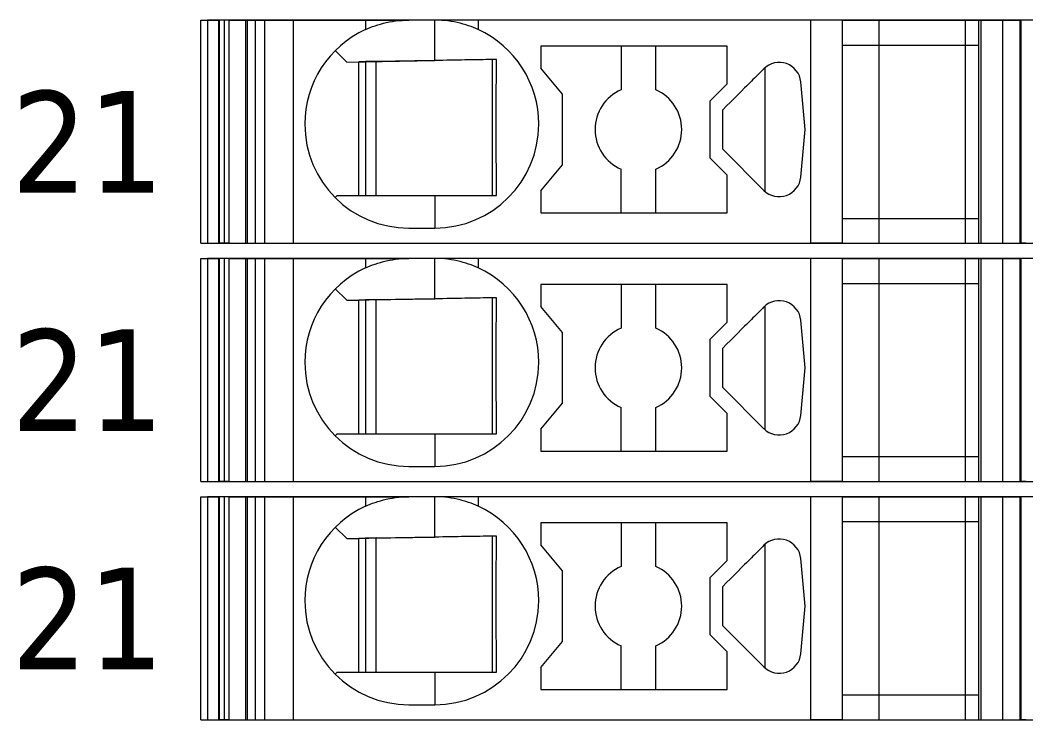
# Model space of a CAD drawing. Header units: millimetres. Extents: x 0 to 1680, y 0 to 1188.
# Drawn here: x 868.68 to 891.89, y 380.35 to 396.5 of the extents above; entities that cross this region are included whole.
import ezdxf
from ezdxf.enums import TextEntityAlignment as Align

# ---------------------------------------------------------------- set-up
doc = ezdxf.new("R2010")
doc.units = ezdxf.units.MM
for name, color, linetype, lineweight in [('EPLAN309', 5, 'Continuous', 5), ('EPLAN493', 5, 'Continuous', 5), ('MAIN-1', 7, 'Continuous', 5), ('MAIN-2', 7, 'Continuous', 5)]:
    doc.layers.add(name, color=color, linetype=linetype, lineweight=lineweight)
doc.styles.add('Tahoma', font='')
doc.styles.get('Tahoma').set_extended_font_data('Tahoma')

# ---------------------------------------------------------------- blocks, each defined once
blk = doc.blocks.new('EPLSYM_LibrarySPECIAL_Symbol12_Variant0_Placement8_16')
at = {"layer": 'EPLAN309', "lineweight": 13, "ltscale": 16}
blk.add_lwpolyline([(0, -5.15), (68.15, -5.15), (68.15, 0), (0, 0)], close=True, dxfattribs=at)
at = {"layer": 'EPLAN493', "color": 5, "style": 'Tahoma'}
blk.add_attdef('17_20450', text='', height=2.3478, dxfattribs=at).set_placement((0, -21.83478), align=Align.MIDDLE_RIGHT)
blk = doc.blocks.new('EPLSYM_LibrarySPECIAL_Symbol12_Variant0_Placement8_17')
at = {"layer": 'EPLAN309', "lineweight": 13, "ltscale": 16}
blk.add_lwpolyline([(0, -5.15), (68.15, -5.15), (68.15, 0), (0, 0)], close=True, dxfattribs=at)
at = {"layer": 'EPLAN493', "color": 5, "style": 'Tahoma'}
blk.add_attdef('17_20450', text='', height=2.3478, dxfattribs=at).set_placement((0, -21.83478), align=Align.MIDDLE_RIGHT)
blk = doc.blocks.new('EPLSYM_LibrarySPECIAL_Symbol12_Variant0_Placement8_18')
at = {"layer": 'EPLAN309', "lineweight": 13, "ltscale": 16}
blk.add_lwpolyline([(0, -5.15), (68.15, -5.15), (68.15, 0), (0, 0)], close=True, dxfattribs=at)
at = {"layer": 'EPLAN493', "color": 5, "style": 'Tahoma'}
blk.add_attdef('17_20450', text='', height=2.3478, dxfattribs=at).set_placement((0, -21.83478), align=Align.MIDDLE_RIGHT)

msp = doc.modelspace()

# ---------------------------------------------------------------- linework, layer by layer
at = {"layer": 'MAIN-1'}
for p, q in [((872.85, 396.5), (873.284, 396.5)), ((872.85, 391.35), (872.85, 396.5)), ((873.393, 396.5), (873.284, 396.5)), ((873.284, 391.35), (873.284, 396.5)), ((873.501, 396.5), (873.393, 396.5)), ((873.393, 391.35), (873.393, 396.5)), ((873.501, 396.5), (876.65, 396.5)), ((873.501, 391.35), (873.501, 396.5)), ((876.65, 396.5), (877.65, 396.5)), ((876.65, 396.5), (876.65, 396.282)), ((876.65, 396.282), (876.702, 396.305)), ((876.702, 396.305), (876.756, 396.327)), ((876.756, 396.327), (876.813, 396.349)), ((876.813, 396.349), (876.872, 396.37)), ((876.872, 396.37), (876.933, 396.39)), ((876.933, 396.39), (876.997, 396.409)), ((876.997, 396.409), (877.063, 396.427)), ((877.063, 396.427), (877.131, 396.443)), ((877.131, 396.443), (877.201, 396.458)), ((877.201, 396.458), (877.272, 396.47)), ((877.272, 396.47), (877.346, 396.481)), ((877.346, 396.481), (877.421, 396.489)), ((877.421, 396.489), (877.497, 396.495)), ((877.497, 396.495), (877.573, 396.499)), ((877.573, 396.499), (877.65, 396.5)), ((878.25, 396.5), (877.65, 396.5)), ((878.327, 396.499), (878.25, 396.5)), ((879.25, 396.5), (878.25, 396.5)), ((878.25, 395.568), (878.25, 396.5)), ((878.403, 396.495), (878.327, 396.499)), ((878.479, 396.489), (878.403, 396.495)), ((878.554, 396.481), (878.479, 396.489)), ((878.628, 396.47), (878.554, 396.481)), ((878.699, 396.458), (878.628, 396.47)), ((878.769, 396.443), (878.699, 396.458)), ((878.837, 396.427), (878.769, 396.443)), ((878.903, 396.409), (878.837, 396.427)), ((878.967, 396.39), (878.903, 396.409)), ((879.028, 396.37), (878.967, 396.39)), ((879.087, 396.349), (879.028, 396.37)), ((879.144, 396.327), (879.087, 396.349)), ((879.198, 396.305), (879.144, 396.327)), ((879.25, 396.282), (879.198, 396.305)), ((886.932, 396.5), (879.25, 396.5)), ((879.25, 396.5), (879.25, 396.282)), ((887.65, 396.5), (886.932, 396.5)), ((886.932, 391.35), (886.932, 396.5)), ((887.65, 396.5), (890.8, 396.5)), ((887.65, 396.5), (887.65, 391.35)), ((890.8, 396.5), (891.35, 396.5)), ((890.8, 396.5), (890.8, 391.35)), ((891.35, 396.5), (891.784, 396.5)), ((891.35, 396.5), (891.35, 391.35)), ((891.893, 396.5), (891.784, 396.5)), ((891.784, 391.35), (891.784, 396.5)), ((880.7, 395.9), (880.7, 395.389)), ((885, 395.9), (880.7, 395.9)), ((882.55, 395.9), (882.55, 394.892)), ((883.35, 394.892), (883.35, 395.9)), ((885, 395.029), (885, 395.9)), ((887.65, 395.925), (890.8, 395.925)), ((875.953, 395.797), (876.217, 395.533)), ((879.09, 395.582), (879.017, 395.581)), ((879.16, 395.584), (879.09, 395.582)), ((879.229, 395.585), (879.16, 395.584)), ((879.297, 395.586), (879.229, 395.585)), ((879.363, 395.587), (879.297, 395.586)), ((879.428, 395.588), (879.363, 395.587)), ((879.491, 395.589), (879.428, 395.588)), ((879.554, 395.59), (879.491, 395.589)), ((879.615, 395.591), (879.554, 395.59)), ((879.579, 392.45), (879.579, 395.591)), ((879.676, 395.592), (879.615, 395.591)), ((879.676, 395.522), (879.676, 395.592)), ((876.217, 395.533), (878.25, 395.568)), ((876.5, 392.45), (876.5, 395.538)), ((876.65, 395.54), (876.65, 392.45)), ((876.9, 392.45), (876.9, 395.545)), ((878.345, 395.57), (878.25, 395.568)), ((878.438, 395.571), (878.345, 395.57)), ((878.53, 395.573), (878.438, 395.571)), ((878.618, 395.575), (878.53, 395.573)), ((878.703, 395.576), (878.618, 395.575)), ((878.786, 395.577), (878.703, 395.576)), ((878.865, 395.579), (878.786, 395.577)), ((878.943, 395.58), (878.865, 395.579)), ((879.017, 395.581), (878.943, 395.58)), ((879.673, 395.303), (879.674, 395.377)), ((879.674, 395.377), (879.675, 395.45)), ((879.675, 395.45), (879.676, 395.522)), ((881.2, 394.793), (880.7, 395.389)), ((885.846, 395.379), (885.815, 395.347)), ((885.867, 395.398), (885.867, 392.552)), ((879.671, 395.07), (879.672, 395.149)), ((879.672, 395.149), (879.673, 395.227)), ((879.673, 395.227), (879.673, 395.303)), ((885.594, 395.126), (885.558, 395.09)), ((885.627, 395.159), (885.594, 395.126)), ((885.658, 395.191), (885.627, 395.159)), ((885.69, 395.222), (885.658, 395.191)), ((885.721, 395.253), (885.69, 395.222)), ((885.752, 395.285), (885.721, 395.253)), ((885.784, 395.316), (885.752, 395.285)), ((885.815, 395.347), (885.784, 395.316)), ((879.669, 394.817), (879.67, 394.904)), ((879.67, 394.988), (879.671, 395.07)), ((879.67, 394.904), (879.67, 394.988)), ((884.6, 394.629), (885, 395.029)), ((885.402, 394.934), (885.323, 394.856)), ((885.443, 394.975), (885.402, 394.934)), ((885.483, 395.015), (885.443, 394.975)), ((885.521, 395.053), (885.483, 395.015)), ((885.558, 395.09), (885.521, 395.053)), ((886.802, 393.975), (886.698, 395.072)), ((879.668, 394.632), (879.669, 394.726)), ((879.669, 394.726), (879.669, 394.817)), ((881.2, 393.157), (881.2, 394.793)), ((885.158, 394.69), (885.072, 394.604)), ((885.242, 394.774), (885.158, 394.69)), ((885.323, 394.856), (885.242, 394.774)), ((879.667, 394.431), (879.668, 394.534)), ((879.667, 394.324), (879.667, 394.431)), ((879.668, 394.534), (879.668, 394.632)), ((884.6, 394.629), (884.6, 393.321)), ((884.986, 394.518), (884.9, 394.432)), ((884.9, 394.302), (884.9, 394.432)), ((885.072, 394.604), (884.986, 394.518)), ((879.667, 394.213), (879.667, 394.324)), ((879.667, 394.1), (879.667, 394.213)), ((884.9, 394.171), (884.9, 394.302)), ((879.667, 393.979), (879.667, 394.1)), ((879.667, 393.861), (879.667, 393.979)), ((884.9, 394.04), (884.9, 394.171)), ((884.9, 393.91), (884.9, 394.04)), ((886.698, 392.878), (886.802, 393.975)), ((879.667, 393.747), (879.667, 393.861)), ((879.668, 393.638), (879.667, 393.747)), ((884.9, 393.779), (884.9, 393.91)), ((884.9, 393.648), (884.9, 393.779)), ((879.668, 393.534), (879.668, 393.638)), ((879.669, 393.434), (879.668, 393.534)), ((884.9, 393.518), (884.9, 393.648)), ((884.9, 393.518), (885.846, 392.571)), ((879.669, 393.339), (879.669, 393.434)), ((879.67, 393.248), (879.669, 393.339)), ((885, 392.921), (884.6, 393.321)), ((879.671, 393.159), (879.67, 393.248)), ((879.672, 393.073), (879.671, 393.159)), ((879.672, 392.99), (879.672, 393.073)), ((880.7, 392.561), (881.2, 393.157)), ((882.55, 392.05), (882.55, 393.058)), ((883.35, 392.05), (883.35, 393.058)), ((879.673, 392.908), (879.672, 392.99)), ((879.674, 392.829), (879.673, 392.908)), ((879.675, 392.75), (879.674, 392.829)), ((885, 392.05), (885, 392.921)), ((879.676, 392.674), (879.675, 392.75)), ((879.676, 392.598), (879.676, 392.674)), ((879.677, 392.524), (879.676, 392.598)), ((876, 392.45), (875.953, 392.403)), ((876, 392.45), (878.25, 392.45)), ((878.25, 392.45), (878.342, 392.45)), ((878.25, 392.45), (878.25, 391.7)), ((878.342, 392.45), (878.433, 392.45)), ((878.433, 392.45), (878.523, 392.45)), ((878.523, 392.45), (878.61, 392.45)), ((878.61, 392.45), (878.695, 392.45)), ((878.695, 392.45), (878.778, 392.45)), ((878.778, 392.45), (878.858, 392.45)), ((878.858, 392.45), (878.936, 392.45)), ((878.936, 392.45), (879.011, 392.45)), ((879.011, 392.45), (879.085, 392.45)), ((879.085, 392.45), (879.157, 392.45)), ((879.157, 392.45), (879.226, 392.45)), ((879.226, 392.45), (879.295, 392.45)), ((879.295, 392.45), (879.361, 392.45)), ((879.361, 392.45), (879.427, 392.45)), ((879.427, 392.45), (879.491, 392.45)), ((879.491, 392.45), (879.555, 392.45)), ((879.555, 392.45), (879.617, 392.45)), ((879.617, 392.45), (879.678, 392.45)), ((879.678, 392.45), (879.677, 392.524)), ((880.7, 392.561), (880.7, 392.05)), ((880.7, 392.05), (885, 392.05)), ((887.65, 391.925), (890.8, 391.925)), ((877.65, 391.7), (878.25, 391.7)), ((872.85, 391.35), (873.284, 391.35)), ((873.393, 391.35), (873.284, 391.35)), ((873.501, 391.35), (873.393, 391.35)), ((873.501, 391.35), (886.932, 391.35)), ((887.65, 391.35), (886.932, 391.35)), ((887.65, 391.35), (890.8, 391.35)), ((890.8, 391.35), (891.35, 391.35)), ((891.35, 391.35), (891.784, 391.35)), ((891.893, 391.35), (891.784, 391.35)), ((872.85, 391), (873.284, 391)), ((872.85, 385.85), (872.85, 391)), ((873.393, 391), (873.284, 391)), ((873.284, 385.85), (873.284, 391)), ((873.501, 391), (873.393, 391)), ((873.393, 385.85), (873.393, 391)), ((873.501, 391), (876.65, 391)), ((873.501, 385.85), (873.501, 391)), ((876.65, 391), (877.65, 391)), ((876.65, 391), (876.65, 390.782)), ((877.063, 390.927), (877.131, 390.943)), ((877.131, 390.943), (877.201, 390.958)), ((877.201, 390.958), (877.272, 390.97)), ((877.272, 390.97), (877.346, 390.981)), ((877.346, 390.981), (877.421, 390.989)), ((877.421, 390.989), (877.497, 390.995)), ((877.497, 390.995), (877.573, 390.999)), ((877.573, 390.999), (877.65, 391)), ((878.25, 391), (877.65, 391)), ((878.327, 390.999), (878.25, 391)), ((879.25, 391), (878.25, 391)), ((878.25, 390.068), (878.25, 391)), ((878.403, 390.995), (878.327, 390.999)), ((878.479, 390.989), (878.403, 390.995)), ((878.554, 390.981), (878.479, 390.989)), ((878.628, 390.97), (878.554, 390.981)), ((878.699, 390.958), (878.628, 390.97)), ((878.769, 390.943), (878.699, 390.958)), ((878.837, 390.927), (878.769, 390.943)), ((886.932, 391), (879.25, 391)), ((879.25, 391), (879.25, 390.782)), ((887.65, 391), (886.932, 391)), ((886.932, 385.85), (886.932, 391)), ((887.65, 391), (890.8, 391)), ((887.65, 391), (887.65, 385.85)), ((890.8, 391), (891.35, 391)), ((890.8, 391), (890.8, 385.85)), ((891.35, 391), (891.784, 391)), ((891.35, 391), (891.35, 385.85)), ((891.893, 391), (891.784, 391)), ((891.784, 385.85), (891.784, 391)), ((876.65, 390.782), (876.702, 390.805)), ((876.702, 390.805), (876.756, 390.827)), ((876.756, 390.827), (876.813, 390.849)), ((876.813, 390.849), (876.872, 390.87)), ((876.872, 390.87), (876.933, 390.89)), ((876.933, 390.89), (876.997, 390.909)), ((876.997, 390.909), (877.063, 390.927)), ((878.903, 390.909), (878.837, 390.927)), ((878.967, 390.89), (878.903, 390.909)), ((879.028, 390.87), (878.967, 390.89)), ((879.087, 390.849), (879.028, 390.87)), ((879.144, 390.827), (879.087, 390.849)), ((879.198, 390.805), (879.144, 390.827)), ((879.25, 390.782), (879.198, 390.805)), ((875.953, 390.297), (876.217, 390.033)), ((880.7, 390.4), (880.7, 389.889)), ((885, 390.4), (880.7, 390.4)), ((882.55, 390.4), (882.55, 389.392)), ((883.35, 389.392), (883.35, 390.4)), ((885, 389.529), (885, 390.4)), ((887.65, 390.425), (890.8, 390.425)), ((876.217, 390.033), (878.25, 390.068)), ((876.5, 386.95), (876.5, 390.038)), ((876.65, 390.04), (876.65, 386.95)), ((876.9, 386.95), (876.9, 390.045)), ((878.345, 390.07), (878.25, 390.068)), ((878.438, 390.071), (878.345, 390.07)), ((878.53, 390.073), (878.438, 390.071)), ((878.618, 390.075), (878.53, 390.073)), ((878.703, 390.076), (878.618, 390.075)), ((878.786, 390.077), (878.703, 390.076)), ((878.865, 390.079), (878.786, 390.077)), ((878.943, 390.08), (878.865, 390.079)), ((879.017, 390.081), (878.943, 390.08)), ((879.09, 390.082), (879.017, 390.081)), ((879.16, 390.084), (879.09, 390.082)), ((879.229, 390.085), (879.16, 390.084)), ((879.297, 390.086), (879.229, 390.085)), ((879.363, 390.087), (879.297, 390.086)), ((879.428, 390.088), (879.363, 390.087)), ((879.491, 390.089), (879.428, 390.088)), ((879.554, 390.09), (879.491, 390.089)), ((879.615, 390.091), (879.554, 390.09)), ((879.579, 386.95), (879.579, 390.091)), ((879.676, 390.092), (879.615, 390.091)), ((879.675, 389.95), (879.676, 390.022)), ((879.676, 390.022), (879.676, 390.092)), ((879.673, 389.803), (879.674, 389.877)), ((879.673, 389.727), (879.673, 389.803)), ((879.674, 389.877), (879.675, 389.95)), ((881.2, 389.293), (880.7, 389.889)), ((885.752, 389.785), (885.721, 389.753)), ((885.784, 389.816), (885.752, 389.785)), ((885.815, 389.847), (885.784, 389.816)), ((885.846, 389.879), (885.815, 389.847)), ((885.867, 389.898), (885.867, 387.052)), ((879.67, 389.488), (879.671, 389.57)), ((879.671, 389.57), (879.672, 389.649)), ((879.672, 389.649), (879.673, 389.727)), ((885.521, 389.553), (885.483, 389.515)), ((885.558, 389.59), (885.521, 389.553)), ((885.594, 389.626), (885.558, 389.59)), ((885.627, 389.659), (885.594, 389.626)), ((885.658, 389.691), (885.627, 389.659)), ((885.69, 389.722), (885.658, 389.691)), ((885.721, 389.753), (885.69, 389.722)), ((886.802, 388.475), (886.698, 389.572)), ((879.669, 389.317), (879.67, 389.404)), ((879.669, 389.226), (879.669, 389.317)), ((879.67, 389.404), (879.67, 389.488)), ((884.6, 389.129), (885, 389.529)), ((885.323, 389.356), (885.242, 389.274)), ((885.402, 389.434), (885.323, 389.356)), ((885.443, 389.475), (885.402, 389.434)), ((885.483, 389.515), (885.443, 389.475)), ((879.668, 389.132), (879.669, 389.226)), ((879.668, 389.034), (879.668, 389.132)), ((881.2, 387.657), (881.2, 389.293)), ((884.6, 389.129), (884.6, 387.821)), ((885.072, 389.104), (884.986, 389.018)), ((885.158, 389.19), (885.072, 389.104)), ((885.242, 389.274), (885.158, 389.19)), ((879.667, 388.931), (879.668, 389.034)), ((879.667, 388.824), (879.667, 388.931)), ((884.986, 389.018), (884.9, 388.932)), ((884.9, 388.802), (884.9, 388.932)), ((879.667, 388.713), (879.667, 388.824)), ((879.667, 388.6), (879.667, 388.713)), ((884.9, 388.671), (884.9, 388.802)), ((884.9, 388.54), (884.9, 388.671)), ((879.667, 388.479), (879.667, 388.6)), ((879.667, 388.361), (879.667, 388.479)), ((884.9, 388.41), (884.9, 388.54)), ((884.9, 388.279), (884.9, 388.41)), ((886.698, 387.378), (886.802, 388.475)), ((879.667, 388.247), (879.667, 388.361)), ((879.668, 388.138), (879.667, 388.247)), ((884.9, 388.148), (884.9, 388.279)), ((879.668, 388.034), (879.668, 388.138)), ((879.669, 387.934), (879.668, 388.034)), ((879.669, 387.839), (879.669, 387.934)), ((884.9, 388.018), (884.9, 388.148)), ((884.9, 388.018), (885.846, 387.071)), ((879.67, 387.748), (879.669, 387.839)), ((879.671, 387.659), (879.67, 387.748)), ((885, 387.421), (884.6, 387.821)), ((879.672, 387.573), (879.671, 387.659)), ((879.672, 387.49), (879.672, 387.573)), ((879.673, 387.408), (879.672, 387.49)), ((880.7, 387.061), (881.2, 387.657)), ((882.55, 386.55), (882.55, 387.558)), ((883.35, 386.55), (883.35, 387.558)), ((879.674, 387.329), (879.673, 387.408)), ((879.675, 387.25), (879.674, 387.329)), ((879.676, 387.174), (879.675, 387.25)), ((885, 386.55), (885, 387.421)), ((879.676, 387.098), (879.676, 387.174)), ((879.677, 387.024), (879.676, 387.098)), ((879.678, 386.95), (879.677, 387.024)), ((880.7, 387.061), (880.7, 386.55)), ((876, 386.95), (875.953, 386.903)), ((876, 386.95), (878.25, 386.95)), ((878.25, 386.95), (878.342, 386.95)), ((878.25, 386.95), (878.25, 386.2)), ((878.342, 386.95), (878.433, 386.95)), ((878.433, 386.95), (878.523, 386.95)), ((878.523, 386.95), (878.61, 386.95)), ((878.61, 386.95), (878.695, 386.95)), ((878.695, 386.95), (878.778, 386.95)), ((878.778, 386.95), (878.858, 386.95)), ((878.858, 386.95), (878.936, 386.95)), ((878.936, 386.95), (879.011, 386.95)), ((879.011, 386.95), (879.085, 386.95)), ((879.085, 386.95), (879.157, 386.95)), ((879.157, 386.95), (879.226, 386.95)), ((879.226, 386.95), (879.295, 386.95)), ((879.295, 386.95), (879.361, 386.95)), ((879.361, 386.95), (879.427, 386.95)), ((879.427, 386.95), (879.491, 386.95)), ((879.491, 386.95), (879.555, 386.95)), ((879.555, 386.95), (879.617, 386.95)), ((879.617, 386.95), (879.678, 386.95)), ((880.7, 386.55), (885, 386.55)), ((887.65, 386.425), (890.8, 386.425)), ((877.65, 386.2), (878.25, 386.2)), ((872.85, 385.85), (873.284, 385.85)), ((873.393, 385.85), (873.284, 385.85)), ((873.501, 385.85), (873.393, 385.85)), ((873.501, 385.85), (886.932, 385.85)), ((887.65, 385.85), (886.932, 385.85)), ((887.65, 385.85), (890.8, 385.85)), ((890.8, 385.85), (891.35, 385.85)), ((891.35, 385.85), (891.784, 385.85)), ((891.893, 385.85), (891.784, 385.85)), ((872.85, 385.5), (873.284, 385.5)), ((872.85, 380.35), (872.85, 385.5)), ((873.393, 385.5), (873.284, 385.5)), ((873.284, 380.35), (873.284, 385.5)), ((873.501, 385.5), (873.393, 385.5)), ((873.393, 380.35), (873.393, 385.5)), ((873.501, 385.5), (876.65, 385.5)), ((873.501, 380.35), (873.501, 385.5)), ((876.65, 385.5), (877.65, 385.5)), ((876.65, 385.5), (876.65, 385.282)), ((876.813, 385.349), (876.872, 385.37)), ((876.872, 385.37), (876.933, 385.39)), ((876.933, 385.39), (876.997, 385.409)), ((876.997, 385.409), (877.063, 385.427)), ((877.063, 385.427), (877.131, 385.443)), ((877.131, 385.443), (877.201, 385.458)), ((877.201, 385.458), (877.272, 385.47)), ((877.272, 385.47), (877.346, 385.481)), ((877.346, 385.481), (877.421, 385.489)), ((877.421, 385.489), (877.497, 385.495)), ((877.497, 385.495), (877.573, 385.499)), ((877.573, 385.499), (877.65, 385.5)), ((878.25, 385.5), (877.65, 385.5)), ((878.327, 385.499), (878.25, 385.5)), ((879.25, 385.5), (878.25, 385.5)), ((878.25, 384.568), (878.25, 385.5)), ((878.403, 385.495), (878.327, 385.499)), ((878.479, 385.489), (878.403, 385.495)), ((878.554, 385.481), (878.479, 385.489)), ((878.628, 385.47), (878.554, 385.481)), ((878.699, 385.458), (878.628, 385.47)), ((878.769, 385.443), (878.699, 385.458)), ((878.837, 385.427), (878.769, 385.443)), ((878.903, 385.409), (878.837, 385.427)), ((878.967, 385.39), (878.903, 385.409)), ((879.028, 385.37), (878.967, 385.39)), ((879.087, 385.349), (879.028, 385.37)), ((886.932, 385.5), (879.25, 385.5)), ((879.25, 385.5), (879.25, 385.282)), ((887.65, 385.5), (886.932, 385.5)), ((886.932, 380.35), (886.932, 385.5)), ((887.65, 385.5), (890.8, 385.5)), ((887.65, 385.5), (887.65, 380.35)), ((890.8, 385.5), (891.35, 385.5)), ((890.8, 385.5), (890.8, 380.35)), ((891.35, 385.5), (891.784, 385.5)), ((891.35, 385.5), (891.35, 380.35)), ((891.893, 385.5), (891.784, 385.5)), ((891.784, 380.35), (891.784, 385.5)), ((876.65, 385.282), (876.702, 385.305)), ((876.702, 385.305), (876.756, 385.327)), ((876.756, 385.327), (876.813, 385.349)), ((879.144, 385.327), (879.087, 385.349)), ((879.198, 385.305), (879.144, 385.327)), ((879.25, 385.282), (879.198, 385.305)), ((887.65, 384.925), (890.8, 384.925)), ((875.953, 384.797), (876.217, 384.533)), ((880.7, 384.9), (880.7, 384.389)), ((885, 384.9), (880.7, 384.9)), ((882.55, 384.9), (882.55, 383.892)), ((883.35, 383.892), (883.35, 384.9)), ((885, 384.029), (885, 384.9)), ((876.217, 384.533), (878.25, 384.568)), ((876.5, 381.45), (876.5, 384.538)), ((876.65, 384.54), (876.65, 381.45)), ((876.9, 381.45), (876.9, 384.545)), ((878.345, 384.57), (878.25, 384.568)), ((878.438, 384.571), (878.345, 384.57)), ((878.53, 384.573), (878.438, 384.571)), ((878.618, 384.575), (878.53, 384.573)), ((878.703, 384.576), (878.618, 384.575)), ((878.786, 384.577), (878.703, 384.576)), ((878.865, 384.579), (878.786, 384.577)), ((878.943, 384.58), (878.865, 384.579)), ((879.017, 384.581), (878.943, 384.58)), ((879.09, 384.582), (879.017, 384.581)), ((879.16, 384.584), (879.09, 384.582)), ((879.229, 384.585), (879.16, 384.584)), ((879.297, 384.586), (879.229, 384.585)), ((879.363, 384.587), (879.297, 384.586)), ((879.428, 384.588), (879.363, 384.587)), ((879.491, 384.589), (879.428, 384.588)), ((879.554, 384.59), (879.491, 384.589)), ((879.615, 384.591), (879.554, 384.59)), ((879.579, 381.45), (879.579, 384.591)), ((879.676, 384.592), (879.615, 384.591)), ((879.674, 384.377), (879.675, 384.45)), ((879.675, 384.45), (879.676, 384.522)), ((879.676, 384.522), (879.676, 384.592)), ((879.672, 384.149), (879.673, 384.227)), ((879.673, 384.303), (879.674, 384.377)), ((879.673, 384.227), (879.673, 384.303)), ((881.2, 383.793), (880.7, 384.389)), ((885.69, 384.222), (885.658, 384.191)), ((885.721, 384.253), (885.69, 384.222)), ((885.752, 384.285), (885.721, 384.253)), ((885.784, 384.316), (885.752, 384.285)), ((885.815, 384.347), (885.784, 384.316)), ((885.846, 384.379), (885.815, 384.347)), ((885.867, 384.398), (885.867, 381.552)), ((879.67, 383.988), (879.671, 384.07)), ((879.67, 383.904), (879.67, 383.988)), ((879.671, 384.07), (879.672, 384.149)), ((884.6, 383.629), (885, 384.029)), ((885.443, 383.975), (885.402, 383.934)), ((885.483, 384.015), (885.443, 383.975)), ((885.521, 384.053), (885.483, 384.015)), ((885.558, 384.09), (885.521, 384.053)), ((885.594, 384.126), (885.558, 384.09)), ((885.627, 384.159), (885.594, 384.126)), ((885.658, 384.191), (885.627, 384.159)), ((886.802, 382.975), (886.698, 384.072)), ((879.669, 383.817), (879.67, 383.904)), ((879.669, 383.726), (879.669, 383.817)), ((881.2, 382.157), (881.2, 383.793)), ((885.242, 383.774), (885.158, 383.69)), ((885.323, 383.856), (885.242, 383.774)), ((885.402, 383.934), (885.323, 383.856)), ((879.667, 383.431), (879.668, 383.534)), ((879.668, 383.632), (879.669, 383.726)), ((879.668, 383.534), (879.668, 383.632)), ((884.6, 383.629), (884.6, 382.321)), ((884.986, 383.518), (884.9, 383.432)), ((885.072, 383.604), (884.986, 383.518)), ((885.158, 383.69), (885.072, 383.604)), ((879.667, 383.324), (879.667, 383.431)), ((879.667, 383.213), (879.667, 383.324)), ((884.9, 383.302), (884.9, 383.432)), ((884.9, 383.171), (884.9, 383.302)), ((879.667, 383.1), (879.667, 383.213)), ((879.667, 382.979), (879.667, 383.1)), ((884.9, 383.04), (884.9, 383.171)), ((879.667, 382.861), (879.667, 382.979)), ((879.667, 382.747), (879.667, 382.861)), ((884.9, 382.91), (884.9, 383.04)), ((884.9, 382.779), (884.9, 382.91)), ((886.698, 381.878), (886.802, 382.975)), ((879.668, 382.638), (879.667, 382.747)), ((879.668, 382.534), (879.668, 382.638)), ((884.9, 382.648), (884.9, 382.779)), ((884.9, 382.518), (884.9, 382.648)), ((879.669, 382.434), (879.668, 382.534)), ((879.669, 382.339), (879.669, 382.434)), ((884.9, 382.518), (885.846, 381.571)), ((879.67, 382.248), (879.669, 382.339)), ((879.671, 382.159), (879.67, 382.248)), ((879.672, 382.073), (879.671, 382.159)), ((880.7, 381.561), (881.2, 382.157)), ((885, 381.921), (884.6, 382.321)), ((879.672, 381.99), (879.672, 382.073)), ((879.673, 381.908), (879.672, 381.99)), ((879.674, 381.829), (879.673, 381.908)), ((882.55, 381.05), (882.55, 382.058)), ((883.35, 381.05), (883.35, 382.058)), ((885, 381.05), (885, 381.921)), ((879.675, 381.75), (879.674, 381.829)), ((879.676, 381.674), (879.675, 381.75)), ((879.676, 381.598), (879.676, 381.674)), ((876, 381.45), (875.953, 381.403)), ((876, 381.45), (878.25, 381.45)), ((878.25, 381.45), (878.342, 381.45)), ((878.25, 381.45), (878.25, 380.7)), ((878.342, 381.45), (878.433, 381.45)), ((878.433, 381.45), (878.523, 381.45)), ((878.523, 381.45), (878.61, 381.45)), ((878.61, 381.45), (878.695, 381.45)), ((878.695, 381.45), (878.778, 381.45)), ((878.778, 381.45), (878.858, 381.45)), ((878.858, 381.45), (878.936, 381.45)), ((878.936, 381.45), (879.011, 381.45)), ((879.011, 381.45), (879.085, 381.45)), ((879.085, 381.45), (879.157, 381.45)), ((879.157, 381.45), (879.226, 381.45)), ((879.226, 381.45), (879.295, 381.45)), ((879.295, 381.45), (879.361, 381.45)), ((879.361, 381.45), (879.427, 381.45)), ((879.427, 381.45), (879.491, 381.45)), ((879.491, 381.45), (879.555, 381.45)), ((879.555, 381.45), (879.617, 381.45)), ((879.617, 381.45), (879.678, 381.45)), ((879.677, 381.524), (879.676, 381.598)), ((879.678, 381.45), (879.677, 381.524)), ((880.7, 381.561), (880.7, 381.05)), ((880.7, 381.05), (885, 381.05)), ((887.65, 380.925), (890.8, 380.925)), ((877.65, 380.7), (878.25, 380.7)), ((872.85, 380.35), (873.284, 380.35)), ((873.393, 380.35), (873.284, 380.35)), ((873.501, 380.35), (873.393, 380.35)), ((873.501, 380.35), (886.932, 380.35)), ((887.65, 380.35), (886.932, 380.35)), ((887.65, 380.35), (890.8, 380.35)), ((890.8, 380.35), (891.35, 380.35)), ((891.35, 380.35), (891.784, 380.35)), ((891.893, 380.35), (891.784, 380.35))]:
    msp.add_line(p, q, dxfattribs=at)
for centre, radius, start, end in [((877.65, 394.1), 2.4, 114.6244, 180), ((878.25, 394.1), 2.4, 0, 65.3756), ((886.2, 395.025), 0.5, 5.4404, 135), ((882.95, 393.975), 1, 113.5782, 180), ((882.95, 393.975), 1, 0, 66.4218), ((877.65, 394.1), 2.4, 180, 270), ((878.25, 394.1), 2.4, 270, 0), ((882.95, 393.975), 1, 180, 246.4218), ((882.95, 393.975), 1, 293.5782, 0), ((886.2, 392.925), 0.5, 225, 354.5596), ((877.65, 388.6), 2.4, 114.6244, 180), ((878.25, 388.6), 2.4, 0, 65.3756), ((886.2, 389.525), 0.5, 5.4404, 135), ((882.95, 388.475), 1, 113.5782, 180), ((882.95, 388.475), 1, 0, 66.4218), ((877.65, 388.6), 2.4, 180, 270), ((878.25, 388.6), 2.4, 270, 0), ((882.95, 388.475), 1, 180, 246.4218), ((882.95, 388.475), 1, 293.5782, 0), ((886.2, 387.425), 0.5, 225, 354.5596), ((877.65, 383.1), 2.4, 114.6244, 180), ((878.25, 383.1), 2.4, 0, 65.3756), ((886.2, 384.025), 0.5, 5.4404, 135), ((882.95, 382.975), 1, 113.5782, 180), ((882.95, 382.975), 1, 0, 66.4218), ((877.65, 383.1), 2.4, 180, 270), ((878.25, 383.1), 2.4, 270, 0), ((882.95, 382.975), 1, 180, 246.4218), ((882.95, 382.975), 1, 293.5782, 0), ((886.2, 381.925), 0.5, 225, 354.5596)]:
    msp.add_arc(centre, radius, start, end, dxfattribs=at)
at = {"layer": 'MAIN-2'}
for p, q in [((873.256, 396.5), (873.256, 391.35)), ((873.889, 391.35), (873.889, 396.5)), ((873.917, 396.5), (873.917, 391.35)), ((874.102, 396.5), (874.102, 391.35)), ((874.32, 396.5), (874.32, 391.35)), ((874.981, 396.5), (874.981, 391.35)), ((888.506, 391.35), (888.506, 396.5)), ((890.491, 396.5), (890.491, 391.35)), ((890.85, 396.5), (890.85, 391.35)), ((891.756, 396.5), (891.756, 391.35)), ((876.9, 395.553), (879.579, 395.6)), ((879.579, 395.6), (879.676, 395.592)), ((879.579, 395.591), (879.579, 395.6)), ((876.217, 395.533), (876.5, 395.538)), ((876.65, 395.542), (876.5, 395.539)), ((876.5, 395.539), (876.5, 395.538)), ((876.5, 395.538), (876.5, 395.538)), ((876.9, 395.548), (876.65, 395.543)), ((876.65, 395.542), (876.65, 395.543)), ((876.65, 395.542), (876.65, 395.54)), ((876.9, 395.548), (876.9, 395.553)), ((876.9, 395.545), (876.9, 395.548)), ((876.65, 392.45), (876.65, 392.45)), ((876.9, 392.45), (876.9, 392.45)), ((873.256, 391), (873.256, 385.85)), ((873.889, 385.85), (873.889, 391)), ((873.917, 391), (873.917, 385.85)), ((874.102, 391), (874.102, 385.85)), ((874.32, 391), (874.32, 385.85)), ((874.981, 391), (874.981, 385.85)), ((888.506, 385.85), (888.506, 391)), ((890.491, 391), (890.491, 385.85)), ((890.85, 391), (890.85, 385.85)), ((891.756, 391), (891.756, 385.85)), ((876.217, 390.033), (876.5, 390.038)), ((876.65, 390.042), (876.5, 390.039)), ((876.5, 390.039), (876.5, 390.038)), ((876.5, 390.038), (876.5, 390.038)), ((876.9, 390.048), (876.65, 390.043)), ((876.65, 390.042), (876.65, 390.043)), ((876.65, 390.042), (876.65, 390.04)), ((876.9, 390.053), (879.579, 390.1)), ((876.9, 390.048), (876.9, 390.053)), ((876.9, 390.045), (876.9, 390.048)), ((879.579, 390.1), (879.676, 390.092)), ((879.579, 390.091), (879.579, 390.1)), ((876.65, 386.95), (876.65, 386.95)), ((876.9, 386.95), (876.9, 386.95)), ((873.256, 385.5), (873.256, 380.35)), ((873.889, 380.35), (873.889, 385.5)), ((873.917, 385.5), (873.917, 380.35)), ((874.102, 385.5), (874.102, 380.35)), ((874.32, 385.5), (874.32, 380.35)), ((874.981, 385.5), (874.981, 380.35)), ((888.506, 380.35), (888.506, 385.5)), ((890.491, 385.5), (890.491, 380.35)), ((890.85, 385.5), (890.85, 380.35)), ((891.756, 385.5), (891.756, 380.35)), ((876.217, 384.533), (876.5, 384.538)), ((876.65, 384.542), (876.5, 384.539)), ((876.5, 384.539), (876.5, 384.538)), ((876.5, 384.538), (876.5, 384.538)), ((876.9, 384.548), (876.65, 384.543)), ((876.65, 384.542), (876.65, 384.543)), ((876.65, 384.542), (876.65, 384.54)), ((876.9, 384.553), (879.579, 384.6)), ((876.9, 384.548), (876.9, 384.553)), ((876.9, 384.545), (876.9, 384.548)), ((879.579, 384.6), (879.676, 384.592)), ((879.579, 384.591), (879.579, 384.6)), ((876.65, 381.45), (876.65, 381.45)), ((876.9, 381.45), (876.9, 381.45))]:
    msp.add_line(p, q, dxfattribs=at)

# ---------------------------------------------------------------- block references
ref = msp.add_blockref('EPLSYM_LibrarySPECIAL_Symbol12_Variant0_Placement8_16', (873, 396.5))
ref.add_attrib('17_20450', '21', dxfattribs={"layer": 'EPLAN493', "color": 5, "height": 2.3478, "style": 'Tahoma'}).set_placement((872, 393.69), align=Align.MIDDLE_RIGHT)
ref = msp.add_blockref('EPLSYM_LibrarySPECIAL_Symbol12_Variant0_Placement8_17', (873, 391))
ref.add_attrib('17_20450', '21', dxfattribs={"layer": 'EPLAN493', "color": 5, "height": 2.3478, "style": 'Tahoma'}).set_placement((872, 388.19), align=Align.MIDDLE_RIGHT)
ref = msp.add_blockref('EPLSYM_LibrarySPECIAL_Symbol12_Variant0_Placement8_18', (873, 385.5))
ref.add_attrib('17_20450', '21', dxfattribs={"layer": 'EPLAN493', "color": 5, "height": 2.3478, "style": 'Tahoma'}).set_placement((872, 382.69), align=Align.MIDDLE_RIGHT)

doc.saveas('drawing.dxf')
